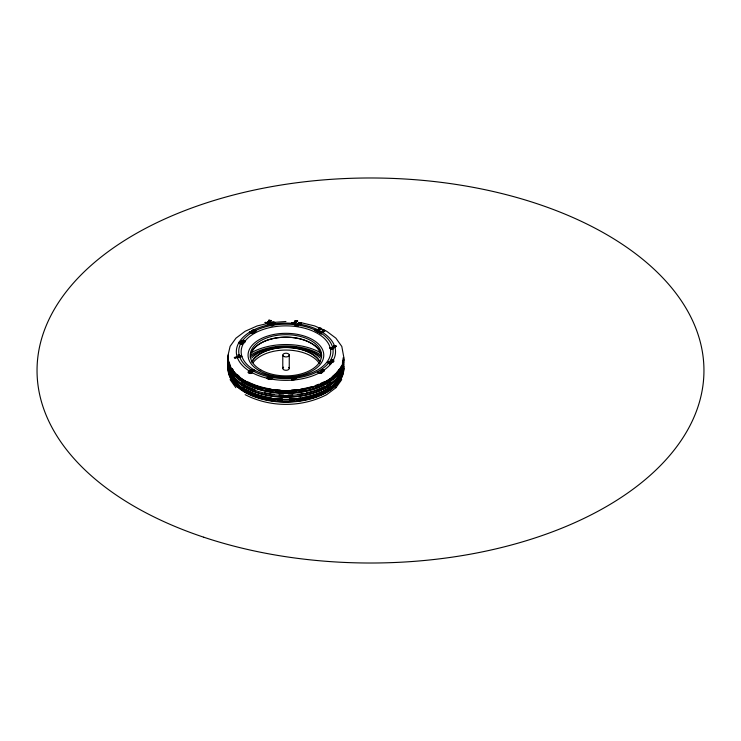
<?xml version="1.0" encoding="UTF-8"?>
<svg xmlns="http://www.w3.org/2000/svg" width="741" height="741" viewBox="0 0 741 741"><rect width="100%" height="100%" fill="white"/><g stroke="black" fill="none" stroke-linecap="round" stroke-linejoin="round"><path stroke-width="1.11" d="M241.344 341.647L241.501 340.814L242.705 340.323A1.899 1.102 0 0 1 243.789 340.425C248.735 342.11 238.824 344.926 244.928 341.434M319.223 331.977L321.52 333.663L319.223 331.977L323.104 331.885L324.854 330.727M275.106 323.002C274.198 324.891 270.409 326.586 269.057 324.354M228.071 355.096L230.108 346.306L235.971 338.155L245.141 331.264L257.155 325.938L271.03 322.622L285.924 321.492M255.858 330.968L252.774 333.005L249.356 332.274L253.385 332.246L251.458 333.024L249.958 331.931M252.625 371.973L251.153 373.019A2.103 1.213 0 0 1 249.902 373.103L248.559 372.584A1.853 1.074 0 0 1 248.226 371.936C248.624 368.194 257.349 370.898 253.32 370.75A1.658 0.954 0 0 0 252.283 370.583L251.505 370.704M252.31 331.394L253.839 330.579A1.037 0.602 0 0 1 254.524 330.681C256.201 331.662 252.783 333.246 252.31 331.57M242.974 343.064C240.797 345.917 236.564 341.212 241.631 341.907C243.15 343.148 240.51 344.12 239.732 343.018C239.065 341.684 242.789 342.11 240.853 341.527C235.24 342.064 243.437 346.89 242.816 342.435M241.362 341.397L242.705 340.684A1.899 1.102 0 0 1 243.789 340.786L244.715 341.24M269.113 324.438L272.308 322.418L275.041 323.104M335.969 387.673L341.74 379.624M321.001 371.973A49.601 28.64 0 0 1 238.139 359.394A49.601 28.64 0 0 1 297.836 323.919A49.601 28.64 0 0 1 322.002 371.38C325.475 371.797 320.872 369.815 322.215 369.685C327.698 370.787 320.056 372.501 321.344 370.778C325.29 372.038 321.566 369.453 322.215 369.324C326.809 370.824 322.233 371.695 321.501 373.205A2.066 1.195 0 0 1 320.362 373.408C311.683 369.175 324.79 374.714 320.825 371.084M335.877 387.775L326.614 394.712C301.596 407.596 270.252 407.596 245.234 394.712L245.141 394.666M251.783 330.801L254.154 330.153L255.83 331.097M272.947 324.53C277.56 320.307 265.491 325.92 272.067 324.993M267.946 323.789C265.658 322.631 269.039 323.28 267.464 324.067L265.185 322.391L266.51 322.613L269.65 320.797L267.297 322.511M269.65 321.149L268.798 320.307L271.336 320.52L267.112 323.317M265.185 322.752L266.51 322.613M268.798 320.658L269.224 320.056M253.385 332.598C249.171 332.218 253.339 328.087 255.525 330.319C257.414 333.487 248.791 334.395 249.995 332.301M267.112 322.956L271.336 320.52M265.185 322.391L267.946 323.437M291.491 322.77L292.825 322.983L295.955 321.177L292.825 323.345L291.491 322.77L294.251 323.817L293.779 324.447L291.491 323.122M295.955 321.529L295.113 320.686L297.16 320.612C299.086 322.363 286.98 326.207 297.641 320.899M295.113 321.038L297.641 321.251M240.612 356.588L238.185 355.189L238.741 354.522L241.705 356.588L234.999 358.125C231.711 356.421 250.643 355.374 234.332 357.736M238.185 355.189L238.741 354.874L241.705 356.588M297.771 326.197C295.483 325.04 298.864 325.688 297.289 326.475L295.011 324.799L296.335 325.012L299.475 323.206L297.122 324.919M299.475 323.558L298.623 322.715L301.161 322.928L296.937 325.716M295.011 325.16L296.335 325.012M298.623 323.067L301.161 323.28M241.705 356.236L234.999 357.773L234.332 357.384M296.937 325.364L301.161 322.928M295.011 324.799L297.771 325.845M314.944 330.125L316.277 330.338L319.408 328.532L316.277 330.699L314.944 330.125L317.704 331.171L317.231 331.801L314.944 330.486M319.408 328.884L318.565 328.041L320.612 327.976C322.539 329.717 310.433 333.57 321.094 328.254M318.565 328.393L321.094 328.606M321.52 333.663L320.983 333.969L318.093 331.949L323.604 331.134L323.854 330.43L322.02 329.791L322.687 329.402C327.791 330.643 321.807 333.746 319.223 332.329M318.093 332.301L318.75 331.57M324.799 330.875L322.687 329.764C322.002 330.421 326.475 331.783 321.01 331.922M254.117 371.334L254.719 370.63M318.093 331.949L320.983 333.617L321.52 333.302M270.817 377.456L271.817 378.364A1.639 0.945 0 0 1 271.53 379.049L268.399 379.485L267.066 378.086L267.723 377.706L269.539 378.864L270.9 377.882L269.353 376.984L270.947 378.512L269.27 379.216L267.723 377.706M269.353 376.984L271.771 375.594L274.337 377.428L273.79 377.753L271.827 376.613L270.576 377.336L271.827 376.261L273.79 377.391L274.337 377.076M267.066 378.438L267.77 378.086M269.353 377.336L271.771 375.946L274.337 377.428M329.995 347.844L331.329 348.057L334.46 346.251L331.329 348.418L329.995 347.844L332.755 348.891L332.283 349.52L329.995 348.196M334.46 346.603L333.617 345.76L335.664 345.686C337.59 347.436 325.484 351.28 336.145 345.973M333.617 346.112L336.145 346.325M291.222 377.475C297.113 380.179 288.981 378.336 291.889 377.095L296.391 376.919C299.253 378.095 289.759 380.55 296.974 377.252M291.222 377.836L296.974 377.604M294.399 378.734L294.955 379.049L294.455 379.698L291.685 379.957L293.297 378.67M292.223 377.475L293.797 378.382L295.631 377.326L293.797 378.734L292.223 377.475L295.631 377.326M291.685 379.957L293.297 379.031M291.685 379.605L294.955 379.049M330.745 363.933C324.345 361.052 332.783 362.868 330.208 364.248L327.318 362.219L332.413 361.599L333.08 360.71L331.283 360.089L333.117 361.534L329.134 362.21M331.246 360.07L331.912 359.681C337.016 360.876 330.718 363.442 328.448 362.247M327.318 362.581L327.976 361.84M331.283 360.441L331.912 360.033C337.016 361.238 330.718 363.803 328.448 362.608M327.318 362.219L330.208 363.887L330.745 363.581M317.787 372.093C318.185 372.223 323.113 373.742 320.825 371.436M252.625 372.075L250.69 371.009L252.283 370.231A1.658 0.954 0 0 1 253.32 370.398L254.117 370.972M250.662 370.426L248.226 372.288A1.853 1.074 0 0 0 248.559 372.936L249.902 373.464A2.103 1.213 0 0 0 251.153 373.371C253.376 373.186 252.737 370.37 250.69 370.657M271.336 320.881L270.076 320.742M292.223 377.827L295.631 377.678M252.514 370.139L254.719 370.982M253.385 332.246L251.458 331.181M300.818 322.622L314.693 325.938L326.614 331.218L335.877 338.155L341.805 346.455L343.796 357.19A57.872 33.41 0 0 1 284.035 390.581A57.872 33.41 0 0 1 228.172 355.013M270.576 376.984L271.817 378.003A1.639 0.945 0 0 1 271.53 378.697L269.215 379.327L267.066 378.086M318.565 328.041L319.408 328.532M316.879 330.69L317.704 331.171M316.879 331.042L317.704 331.523M295.113 320.686L295.955 321.177M298.623 322.715L299.475 323.206M333.617 345.76L334.46 346.251M293.427 323.335L294.251 323.817M293.427 323.687L294.251 324.169M331.931 348.409L332.755 348.891M331.931 348.761L332.755 349.243M268.798 320.307L269.65 320.797M294.399 379.086L294.955 379.411M238.185 354.837L240.612 356.236M322.039 371.463L322.261 371.695A1.426 0.824 0 0 1 322.252 372.334L321.501 372.843A2.066 1.195 0 0 1 320.362 373.056L317.787 371.732M230.108 379.624L235.879 387.673M241.344 341.295L241.436 341.944M289.249 354.976L289.249 368.314M282.784 355.18L282.784 368.518M288.721 367.397A3.233 1.871 0 0 1 288.017 369.889A3.233 1.871 0 0 1 283.655 369.694A3.233 1.871 0 0 1 283.608 367.175M251.088 352.864A49.258 28.436 0 0 1 320.751 352.864M250.69 355.115A47.183 27.241 0 0 1 321.159 355.115M250.134 357.116A45.108 26.046 0 0 1 278.431 347.288M282.719 346.992A45.108 26.046 0 0 1 289.129 346.992M293.408 347.288A45.108 26.046 0 0 1 297.595 347.816M298.725 348.001A45.108 26.046 0 0 1 321.714 357.116M251.81 357.931A39.393 22.739 0 0 1 320.038 357.931M251.736 361.886A35.846 20.692 0 0 1 285.924 347.409A35.846 20.692 0 0 1 320.112 361.886M251.903 361.932A35.67 20.591 0 0 1 285.924 347.529A35.67 20.591 0 0 1 319.945 361.932M252.968 362.766A35.67 20.591 0 0 1 286.702 350.058A35.67 20.591 0 0 1 319.445 363.609M250.449 355.661A35.67 20.591 0 0 1 251.032 353.522M251.468 352.475A35.67 20.591 0 0 1 285.924 337.22A35.67 20.591 0 0 1 320.381 352.475M320.816 353.522A35.67 20.591 0 0 1 321.399 355.661M251.301 352.475A35.846 20.692 0 0 1 285.924 337.136A35.846 20.692 0 0 1 320.547 352.475M320.983 353.522A35.846 20.692 0 0 1 321.566 355.671M343.796 368.74A57.872 33.41 0 0 1 284.035 402.141A57.872 33.41 0 0 1 228.172 366.563M343.796 368.101A57.872 33.41 0 0 1 284.035 401.492A57.872 33.41 0 0 1 228.172 365.924M343.796 366.563A57.872 33.41 0 0 1 284.035 399.955A57.872 33.41 0 0 1 228.172 364.387M343.796 365.915A57.872 33.41 0 0 1 284.035 399.316A57.872 33.41 0 0 1 228.172 363.738M343.796 363.868A57.872 33.41 0 0 1 284.035 397.259A57.872 33.41 0 0 1 228.172 361.691M343.796 362.071A57.872 33.41 0 0 1 284.035 395.462A57.872 33.41 0 0 1 228.172 359.894M343.796 360.015A57.872 33.41 0 0 1 284.035 393.406A57.872 33.41 0 0 1 228.172 357.838M343.796 359.376A57.872 33.41 0 0 1 284.035 392.767A57.872 33.41 0 0 1 228.172 357.199M343.796 357.829A57.872 33.41 0 0 1 284.035 391.229A57.872 33.41 0 0 1 228.172 355.652M343.102 369.815A57.205 33.03 0 0 1 342.361 374.131M340.73 378.206A57.205 33.03 0 0 1 292.575 401.548A57.205 33.03 0 0 1 236.379 385.255M235.573 384.422A57.205 33.03 0 0 1 230.664 377.289M229.488 374.131A57.205 33.03 0 0 1 228.747 369.815M343.102 367.629A57.205 33.03 0 0 1 342.361 371.945M340.73 376.02A57.205 33.03 0 0 1 292.575 399.362A57.205 33.03 0 0 1 236.379 383.069M235.573 382.245A57.205 33.03 0 0 1 230.664 375.103M229.488 371.945A57.205 33.03 0 0 1 228.747 367.629M343.129 363.868A57.205 33.03 0 0 1 285.924 396.889A57.205 33.03 0 0 1 228.719 363.868M341.184 368.564A57.205 33.03 0 0 1 288.416 393.008A57.205 33.03 0 0 1 232.165 371.306M228.988 363.247A57.205 33.03 0 0 1 228.747 361.089M343.129 360.015A57.205 33.03 0 0 1 342.361 365.396M341.184 366.378A57.205 33.03 0 0 1 288.416 390.831A57.205 33.03 0 0 1 232.165 369.12M230.664 366.378A57.205 33.03 0 0 1 229.488 363.22M343.129 357.829A57.205 33.03 0 0 1 342.361 363.22M339.091 380.29A57.205 33.03 0 0 1 337.766 382.069M330.375 388.886A57.205 33.03 0 0 1 323.65 392.925M321.733 393.86A57.205 33.03 0 0 1 316.648 395.963M314.527 396.704A57.205 33.03 0 0 1 298.512 400.316M293.964 400.798A57.205 33.03 0 0 1 289.361 401.066M282.488 401.066A57.205 33.03 0 0 1 277.884 400.798M273.336 400.316A57.205 33.03 0 0 1 257.322 396.704M255.2 395.963A57.205 33.03 0 0 1 245.475 391.452M244.437 390.84A57.205 33.03 0 0 1 242.437 389.553M233.396 381.189A57.205 33.03 0 0 1 231.618 378.484M342.638 370.231A57.205 33.03 0 0 1 341.184 374.464M339.091 378.114A57.205 33.03 0 0 1 337.766 379.883M330.375 386.709A57.205 33.03 0 0 1 323.65 390.748M321.733 391.674A57.205 33.03 0 0 1 315.592 394.156M314.527 394.518A57.205 33.03 0 0 1 304.023 397.25M300.726 397.824A57.205 33.03 0 0 1 298.512 398.139M295.113 398.519A57.205 33.03 0 0 1 289.361 398.89M282.488 398.89A57.205 33.03 0 0 1 276.736 398.519M271.113 397.824A57.205 33.03 0 0 1 257.322 394.518M256.256 394.156A57.205 33.03 0 0 1 245.475 389.275M244.437 388.655A57.205 33.03 0 0 1 242.437 387.376M233.396 379.003A57.205 33.03 0 0 1 231.618 376.298M339.091 374.261A57.205 33.03 0 0 1 337.035 376.9M331.31 382.171A57.205 33.03 0 0 1 326.373 385.422M324.586 386.413A57.205 33.03 0 0 1 314.527 390.674M313.536 390.998A57.205 33.03 0 0 1 306.2 392.952M304.023 393.397A57.205 33.03 0 0 1 297.382 394.425M292.815 394.851A57.205 33.03 0 0 1 288.212 395.064M283.636 395.064A57.205 33.03 0 0 1 279.033 394.851M274.466 394.425A57.205 33.03 0 0 1 264.565 392.711M255.2 389.923A57.205 33.03 0 0 1 246.355 385.922M245.475 385.422A57.205 33.03 0 0 1 241.473 382.856M234.082 376.03A57.205 33.03 0 0 1 231.618 372.445M339.091 371.565A57.205 33.03 0 0 1 337.766 373.334M335.469 375.882A57.205 33.03 0 0 1 333.08 378.067M326.373 382.726A57.205 33.03 0 0 1 320.751 385.57M318.723 386.431A57.205 33.03 0 0 1 315.592 387.608M305.116 390.488A57.205 33.03 0 0 1 300.726 391.276M296.252 391.859A57.205 33.03 0 0 1 290.509 392.295M280.181 392.23A57.205 33.03 0 0 1 275.596 391.859M271.113 391.276A57.205 33.03 0 0 1 266.732 390.488M261.388 389.21A57.205 33.03 0 0 1 257.322 387.978M256.256 387.608A57.205 33.03 0 0 1 248.189 384.199M238.769 378.067A57.205 33.03 0 0 1 236.379 375.882M233.396 372.454A57.205 33.03 0 0 1 232.165 370.657M339.091 369.379A57.205 33.03 0 0 1 336.275 372.871M335.469 373.705A57.205 33.03 0 0 1 332.209 376.595M323.65 382.013A57.205 33.03 0 0 1 320.751 383.393M318.723 384.246A57.205 33.03 0 0 1 315.592 385.431M311.498 386.737A57.205 33.03 0 0 1 300.726 389.09M296.252 389.673A57.205 33.03 0 0 1 291.667 390.053M280.181 390.053A57.205 33.03 0 0 1 275.596 389.673M271.113 389.09A57.205 33.03 0 0 1 257.322 385.792M256.256 385.431A57.205 33.03 0 0 1 248.189 382.013M239.639 376.595A57.205 33.03 0 0 1 237.139 374.437M233.396 370.278A57.205 33.03 0 0 1 232.165 368.481M242.122 343.083C240.64 345.445 238.102 341.758 241.631 342.259L242.122 343.083M252.31 331.042C252.449 332.931 256.284 331.394 254.524 330.329A1.037 0.602 0 0 0 253.839 330.227L252.31 331.042M274.309 322.891C269.242 328.587 268.483 320.899 274.309 322.891M251.773 372.047C249.152 375.335 248.3 369.444 251.773 372.047M251.773 371.686L250.226 372.677A1.084 0.63 0 0 1 249.346 372.482C248.235 371.278 251.319 370.213 251.773 371.686M269.113 324.086C274.031 330.838 278.431 316.435 269.113 324.086M244.345 341.425L242.622 342.12L242.196 341.379A0.945 0.546 0 0 1 242.492 340.916L244.345 341.425M244.345 341.777L242.622 342.481L242.196 341.731A0.945 0.546 0 0 1 242.492 341.277L244.345 341.777M283.859 356.467A3.233 1.871 0 0 0 289.185 355.467A3.233 1.871 0 0 0 285.007 353.309A3.233 1.871 0 0 0 283.859 356.467M203.775 537.225A333.45 192.512 0 0 0 703.95 370.5A333.45 192.512 0 0 0 203.775 203.775A333.45 192.512 0 0 0 203.775 537.225M252.561 370.676A47.183 27.241 0 0 0 331.496 358.468A47.183 27.241 0 0 0 273.716 325.095A47.183 27.241 0 0 0 252.561 370.676M254.274 369.991A44.766 25.842 0 0 0 329.161 358.412A44.766 25.842 0 0 0 274.337 326.753A44.766 25.842 0 0 0 254.274 369.991M259.155 370.63A37.856 21.85 0 0 0 322.483 360.83A37.856 21.85 0 0 0 276.124 334.071A37.856 21.85 0 0 0 259.155 370.63M260.702 369.852A35.67 20.591 0 0 0 320.381 360.617A35.67 20.591 0 0 0 276.689 335.395A35.67 20.591 0 0 0 260.702 369.852"/></g></svg>
